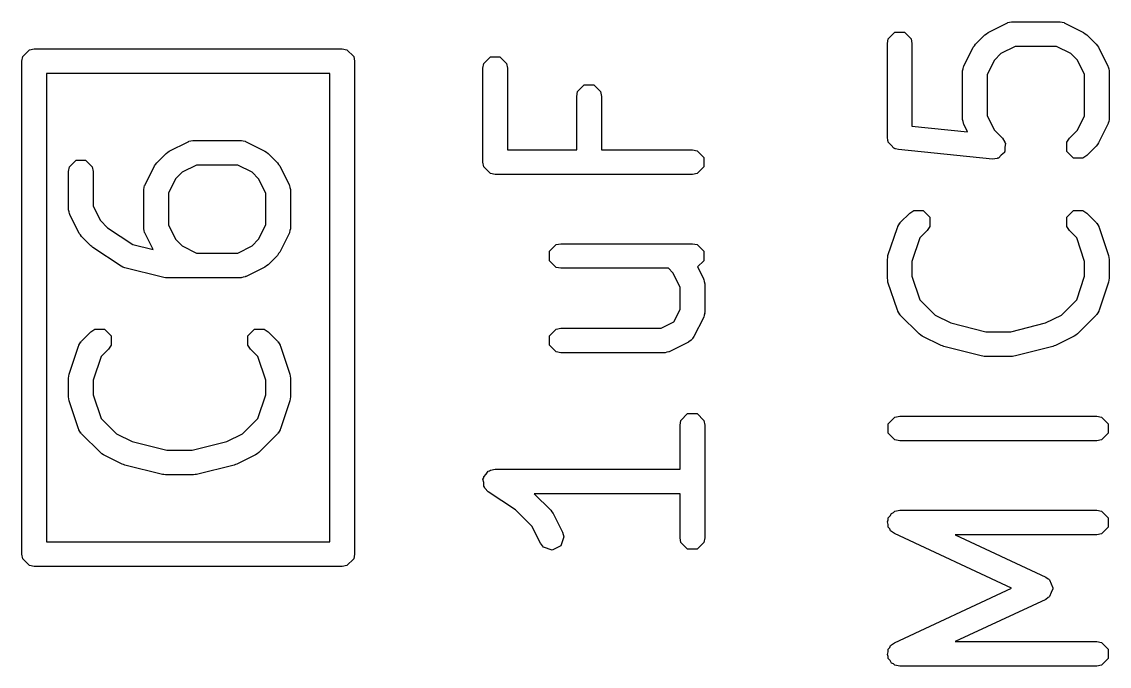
# Model space of a CAD drawing. Header units: inches. Extents: x -1.73 to 1.98, y -0.03 to 4.65.
# Drawn here: x 0.9026 to 1.0762, y 3.3936 to 3.4965 of the extents above; entities that cross this region are included whole.
import ezdxf

# ---------------------------------------------------------------- set-up
doc = ezdxf.new("R2010")
doc.units = ezdxf.units.IN
doc.header["$MEASUREMENT"] = 0
doc.layers.add('BLACK', color=250, linetype='CONTINUOUS')

msp = doc.modelspace()

# ---------------------------------------------------------------- linework, layer by layer
at = {"layer": 'BLACK', "linetype": 'CONTINUOUS'}
for p, q in [((1.05686, 3.49484), (1.05986, 3.49634)), ((1.05986, 3.49634), (1.05996, 3.49636)), ((1.05996, 3.49636), (1.05999, 3.4964)), ((1.05999, 3.4964), (1.0603, 3.49646)), ((1.0603, 3.49646), (1.0606, 3.49654)), ((1.0606, 3.49654), (1.06065, 3.49653)), ((1.06065, 3.49653), (1.06074, 3.49655)), ((1.06074, 3.49655), (1.06824, 3.49655)), ((1.06824, 3.49655), (1.06834, 3.49653)), ((1.06834, 3.49653), (1.06838, 3.49654)), ((1.06838, 3.49654), (1.06869, 3.49646)), ((1.06869, 3.49646), (1.069, 3.4964)), ((1.069, 3.4964), (1.06903, 3.49636)), ((1.06903, 3.49636), (1.06912, 3.49634)), ((1.06912, 3.49634), (1.07212, 3.49484)), ((1.04093, 3.49383), (1.04199, 3.4949)), ((1.04199, 3.4949), (1.0435, 3.4949)), ((1.0435, 3.4949), (1.04456, 3.49383)), ((1.05485, 3.49297), (1.05635, 3.49447)), ((1.05635, 3.49447), (1.05661, 3.49464)), ((1.05661, 3.49464), (1.05686, 3.49484)), ((1.07212, 3.49484), (1.07237, 3.49464)), ((1.07237, 3.49464), (1.07263, 3.49447)), ((1.07263, 3.49447), (1.07413, 3.49297)), ((0.90377, 3.49207), (0.90453, 3.49222)), ((0.90453, 3.49222), (0.95374, 3.49222)), ((0.95374, 3.49222), (0.95449, 3.49207)), ((1.04078, 3.49308), (1.04093, 3.49383)), ((1.04078, 3.47808), (1.04078, 3.49308)), ((1.04456, 3.49383), (1.04471, 3.49308)), ((1.04471, 3.49308), (1.04471, 3.47986)), ((1.05298, 3.48946), (1.05448, 3.49246)), ((1.05448, 3.49246), (1.05468, 3.49271)), ((1.05468, 3.49271), (1.05485, 3.49297)), ((1.06121, 3.49261), (1.05891, 3.49146)), ((1.06778, 3.49261), (1.06121, 3.49261)), ((1.07008, 3.49146), (1.06778, 3.49261)), ((1.07413, 3.49297), (1.07431, 3.49271)), ((1.07431, 3.49271), (1.0745, 3.49246)), ((1.0745, 3.49246), (1.076, 3.48946)), ((0.90256, 3.49026), (0.90271, 3.49101)), ((0.90271, 3.49101), (0.90377, 3.49207)), ((0.95449, 3.49207), (0.95556, 3.49101)), ((0.95556, 3.49101), (0.95571, 3.49026)), ((0.97633, 3.48988), (0.97739, 3.49095)), ((0.97739, 3.49095), (0.9789, 3.49095)), ((0.9789, 3.49095), (0.97996, 3.48988)), ((1.05786, 3.49041), (1.05671, 3.48811)), ((1.05891, 3.49146), (1.05786, 3.49041)), ((1.07112, 3.49041), (1.07008, 3.49146)), ((1.07227, 3.48811), (1.07112, 3.49041)), ((0.90256, 3.41152), (0.90256, 3.49026)), ((0.95571, 3.49026), (0.95571, 3.41152)), ((0.97618, 3.48913), (0.97633, 3.48988)), ((0.97618, 3.47413), (0.97618, 3.48913)), ((0.97996, 3.48988), (0.98011, 3.48913)), ((0.98011, 3.48913), (0.98011, 3.4761)), ((1.05278, 3.48872), (1.05286, 3.48902)), ((1.05279, 3.48867), (1.05278, 3.48872)), ((1.05278, 3.48858), (1.05279, 3.48867)), ((1.05286, 3.48902), (1.05292, 3.48933)), ((1.05292, 3.48933), (1.05296, 3.48936)), ((1.05296, 3.48936), (1.05298, 3.48946)), ((1.076, 3.48946), (1.07603, 3.48936)), ((1.07603, 3.48936), (1.07606, 3.48933)), ((1.07606, 3.48933), (1.07612, 3.48902)), ((1.07612, 3.48902), (1.0762, 3.48872)), ((1.0762, 3.48872), (1.07619, 3.48867)), ((1.07619, 3.48867), (1.07621, 3.48858)), ((0.9065, 3.48829), (0.9065, 3.41348)), ((0.95177, 3.48829), (0.9065, 3.48829)), ((0.95177, 3.41348), (0.95177, 3.48829)), ((1.05278, 3.48108), (1.05278, 3.48858)), ((1.05671, 3.48811), (1.05671, 3.48154)), ((1.07227, 3.48154), (1.07227, 3.48811)), ((1.07621, 3.48858), (1.07621, 3.48108)), ((0.99118, 3.48463), (0.99132, 3.48538)), ((0.99132, 3.48538), (0.99239, 3.48645)), ((0.99239, 3.48645), (0.9939, 3.48645)), ((0.9939, 3.48645), (0.99496, 3.48538)), ((0.99496, 3.48538), (0.99511, 3.48463)), ((0.99118, 3.4761), (0.99118, 3.48463)), ((0.99511, 3.48463), (0.99511, 3.4761)), ((1.05279, 3.48098), (1.05278, 3.48108)), ((1.05278, 3.48094), (1.05279, 3.48098)), ((1.05286, 3.48064), (1.05278, 3.48094)), ((1.05292, 3.48033), (1.05286, 3.48064)), ((1.05296, 3.48029), (1.05292, 3.48033)), ((1.05298, 3.4802), (1.05296, 3.48029)), ((1.0536, 3.47897), (1.05298, 3.4802)), ((1.05671, 3.48154), (1.05786, 3.47925)), ((1.07112, 3.47925), (1.07227, 3.48154)), ((1.076, 3.4802), (1.0745, 3.4772)), ((1.07603, 3.48029), (1.076, 3.4802)), ((1.07606, 3.48033), (1.07603, 3.48029)), ((1.07612, 3.48064), (1.07606, 3.48033)), ((1.0762, 3.48094), (1.07612, 3.48064)), ((1.07621, 3.48108), (1.07619, 3.48098)), ((1.07619, 3.48098), (1.0762, 3.48094)), ((1.04471, 3.47986), (1.0536, 3.47897)), ((1.05786, 3.47925), (1.05914, 3.47797)), ((1.06985, 3.47797), (1.07112, 3.47925)), ((0.92612, 3.47589), (0.92912, 3.47739)), ((0.92912, 3.47739), (0.92922, 3.47742)), ((0.92922, 3.47742), (0.92925, 3.47745)), ((0.92925, 3.47745), (0.92956, 3.47751)), ((0.92956, 3.47751), (0.92986, 3.4776)), ((0.92986, 3.4776), (0.9299, 3.47758)), ((0.9299, 3.47758), (0.93, 3.4776)), ((0.93, 3.4776), (0.9375, 3.4776)), ((0.9375, 3.4776), (0.9376, 3.47758)), ((0.9376, 3.47758), (0.93764, 3.4776)), ((0.93764, 3.4776), (0.93794, 3.47751)), ((0.93794, 3.47751), (0.93825, 3.47745)), ((0.93825, 3.47745), (0.93829, 3.47742)), ((0.93829, 3.47742), (0.93838, 3.47739)), ((0.93838, 3.47739), (0.94138, 3.47589)), ((1.04087, 3.47761), (1.04078, 3.47808)), ((1.04086, 3.47751), (1.04087, 3.47761)), ((1.0409, 3.47746), (1.04086, 3.47751)), ((1.04093, 3.47733), (1.0409, 3.47746)), ((1.04139, 3.47686), (1.04093, 3.47733)), ((1.04181, 3.47634), (1.04139, 3.47686)), ((1.05914, 3.47797), (1.05956, 3.47733)), ((1.05956, 3.47733), (1.05956, 3.47723)), ((1.05956, 3.47723), (1.05963, 3.47715)), ((1.05963, 3.47715), (1.05956, 3.47649)), ((1.05956, 3.47649), (1.05956, 3.47583)), ((1.06942, 3.47733), (1.06985, 3.47797)), ((1.06942, 3.47583), (1.06942, 3.47733)), ((1.07413, 3.47669), (1.07263, 3.47519)), ((1.07431, 3.47695), (1.07413, 3.47669)), ((1.0745, 3.4772), (1.07431, 3.47695)), ((0.92411, 3.47403), (0.92561, 3.47552)), ((0.92561, 3.47552), (0.92587, 3.4757)), ((0.92587, 3.4757), (0.92612, 3.47589)), ((0.94138, 3.47589), (0.94163, 3.4757)), ((0.94163, 3.4757), (0.94189, 3.47552)), ((0.94189, 3.47552), (0.94339, 3.47403)), ((0.98011, 3.4761), (0.99118, 3.4761)), ((0.99511, 3.4761), (1.00964, 3.4761)), ((1.00964, 3.4761), (1.01039, 3.47595)), ((1.01039, 3.47595), (1.01146, 3.47489)), ((1.01146, 3.47489), (1.01146, 3.47338)), ((1.04195, 3.4763), (1.04181, 3.47634)), ((1.04199, 3.47626), (1.04195, 3.4763)), ((1.04209, 3.47626), (1.04199, 3.47626)), ((1.04255, 3.47612), (1.04209, 3.47626)), ((1.05755, 3.47462), (1.04255, 3.47612)), ((1.05839, 3.47476), (1.05831, 3.47469)), ((1.0585, 3.47476), (1.05839, 3.47476)), ((1.05896, 3.47523), (1.0585, 3.47476)), ((1.05948, 3.47565), (1.05896, 3.47523)), ((1.05949, 3.47575), (1.05948, 3.47565)), ((1.05956, 3.47583), (1.05949, 3.47575)), ((1.07049, 3.47476), (1.06942, 3.47583)), ((1.07199, 3.47476), (1.07049, 3.47476)), ((1.07263, 3.47519), (1.07199, 3.47476)), ((0.91004, 3.47263), (0.91019, 3.47339)), ((0.91019, 3.47339), (0.91125, 3.47445)), ((0.91125, 3.47445), (0.91276, 3.47445)), ((0.91276, 3.47445), (0.91382, 3.47339)), ((0.91382, 3.47339), (0.91397, 3.47263)), ((0.92224, 3.47051), (0.92374, 3.47351)), ((0.92374, 3.47351), (0.92393, 3.47376)), ((0.92393, 3.47376), (0.92411, 3.47403)), ((0.93047, 3.47366), (0.92817, 3.47252)), ((0.93704, 3.47366), (0.93047, 3.47366)), ((0.93933, 3.47252), (0.93704, 3.47366)), ((0.94339, 3.47403), (0.94357, 3.47376)), ((0.94357, 3.47376), (0.94376, 3.47351)), ((0.94376, 3.47351), (0.94526, 3.47051)), ((0.97633, 3.47338), (0.97618, 3.47413)), ((0.97739, 3.47231), (0.97633, 3.47338)), ((1.01146, 3.47338), (1.01039, 3.47231)), ((1.05831, 3.47469), (1.05755, 3.47462)), ((0.91004, 3.46663), (0.91004, 3.47263)), ((0.91397, 3.47263), (0.91397, 3.4671)), ((0.92712, 3.47147), (0.92597, 3.46917)), ((0.92817, 3.47252), (0.92712, 3.47147)), ((0.94038, 3.47147), (0.93933, 3.47252)), ((0.94153, 3.46917), (0.94038, 3.47147)), ((0.97815, 3.47216), (0.97739, 3.47231)), ((1.00964, 3.47216), (0.97815, 3.47216)), ((1.01039, 3.47231), (1.00964, 3.47216)), ((0.92203, 3.46963), (0.92205, 3.46973)), ((0.92203, 3.46363), (0.92203, 3.46963)), ((0.92204, 3.46977), (0.92212, 3.47008)), ((0.92205, 3.46973), (0.92204, 3.46977)), ((0.92212, 3.47008), (0.92218, 3.47039)), ((0.92218, 3.47039), (0.92222, 3.47042)), ((0.92222, 3.47042), (0.92224, 3.47051)), ((0.94526, 3.47051), (0.94529, 3.47042)), ((0.94529, 3.47042), (0.94532, 3.47039)), ((0.94532, 3.47039), (0.94538, 3.47008)), ((0.94538, 3.47008), (0.94546, 3.46977)), ((0.94546, 3.46977), (0.94545, 3.46973)), ((0.94545, 3.46973), (0.94547, 3.46963)), ((0.94547, 3.46963), (0.94547, 3.46363)), ((0.92597, 3.46917), (0.92597, 3.4641)), ((0.94153, 3.4641), (0.94153, 3.46917)), ((0.91005, 3.46654), (0.91004, 3.46663)), ((0.91004, 3.46649), (0.91005, 3.46654)), ((0.91012, 3.46619), (0.91004, 3.46649)), ((0.91019, 3.46588), (0.91012, 3.46619)), ((0.91397, 3.4671), (0.91512, 3.4648)), ((1.04435, 3.46597), (1.04499, 3.4664)), ((1.04499, 3.4664), (1.0465, 3.4664)), ((1.0465, 3.4664), (1.04756, 3.46533)), ((1.06942, 3.46533), (1.07049, 3.4664)), ((1.07049, 3.4664), (1.07199, 3.4664)), ((1.07199, 3.4664), (1.07263, 3.46597)), ((0.91022, 3.46585), (0.91019, 3.46588)), ((0.91024, 3.46575), (0.91022, 3.46585)), ((0.91174, 3.46275), (0.91024, 3.46575)), ((0.91512, 3.4648), (0.91626, 3.46366)), ((1.0426, 3.4641), (1.04276, 3.46437)), ((1.04276, 3.46437), (1.0428, 3.46439)), ((1.0428, 3.46439), (1.04285, 3.46447)), ((1.04285, 3.46447), (1.04435, 3.46597)), ((1.04756, 3.46533), (1.04756, 3.46383)), ((1.06942, 3.46383), (1.06942, 3.46533)), ((1.07263, 3.46597), (1.07413, 3.46447)), ((1.07413, 3.46447), (1.07419, 3.46439)), ((1.07419, 3.46439), (1.07423, 3.46437)), ((1.07423, 3.46437), (1.07438, 3.4641)), ((0.91194, 3.4625), (0.91174, 3.46275)), ((0.91626, 3.46366), (0.92031, 3.46096)), ((0.92205, 3.46354), (0.92203, 3.46363)), ((0.92204, 3.46349), (0.92205, 3.46354)), ((0.92212, 3.46319), (0.92204, 3.46349)), ((0.92218, 3.46288), (0.92212, 3.46319)), ((0.92222, 3.46285), (0.92218, 3.46288)), ((0.92224, 3.46275), (0.92222, 3.46285)), ((0.92354, 3.46015), (0.92224, 3.46275)), ((0.92597, 3.4641), (0.92712, 3.4618)), ((0.94038, 3.4618), (0.94153, 3.4641)), ((0.94526, 3.46275), (0.94376, 3.45975)), ((0.94529, 3.46285), (0.94526, 3.46275)), ((0.94532, 3.46288), (0.94529, 3.46285)), ((0.94538, 3.46319), (0.94532, 3.46288)), ((0.94546, 3.46349), (0.94538, 3.46319)), ((0.94547, 3.46363), (0.94545, 3.46354)), ((0.94545, 3.46354), (0.94546, 3.46349)), ((1.04088, 3.4592), (1.04238, 3.4637)), ((1.04238, 3.4637), (1.04243, 3.46379)), ((1.04243, 3.46383), (1.0426, 3.4641)), ((1.04243, 3.46379), (1.04243, 3.46383)), ((1.04714, 3.46319), (1.04597, 3.46202)), ((1.04756, 3.46383), (1.04714, 3.46319)), ((1.06985, 3.46319), (1.06942, 3.46383)), ((1.07102, 3.46202), (1.06985, 3.46319)), ((1.07438, 3.4641), (1.07456, 3.46383)), ((1.07456, 3.46383), (1.07456, 3.46379)), ((1.07456, 3.46379), (1.07461, 3.4637)), ((1.07461, 3.4637), (1.07611, 3.4592)), ((0.91211, 3.46224), (0.91194, 3.4625)), ((0.91361, 3.46074), (0.91211, 3.46224)), ((0.92031, 3.46096), (0.92354, 3.46015)), ((0.92712, 3.4618), (0.92817, 3.46075)), ((0.93933, 3.46075), (0.94038, 3.4618)), ((0.98683, 3.45989), (0.98789, 3.46095)), ((0.98789, 3.46095), (0.98864, 3.4611)), ((0.98864, 3.4611), (1.00964, 3.4611)), ((1.00964, 3.4611), (1.01039, 3.46095)), ((1.01039, 3.46095), (1.01146, 3.45989)), ((1.04597, 3.46202), (1.04471, 3.45826)), ((1.07227, 3.45826), (1.07102, 3.46202)), ((0.91377, 3.46063), (0.91361, 3.46074)), ((0.91391, 3.4605), (0.91377, 3.46063)), ((0.91841, 3.4575), (0.91391, 3.4605)), ((0.92817, 3.46075), (0.93047, 3.4596)), ((0.93047, 3.4596), (0.93704, 3.4596)), ((0.93704, 3.4596), (0.93933, 3.46075)), ((0.94339, 3.45924), (0.94189, 3.45774)), ((0.94357, 3.45951), (0.94339, 3.45924)), ((0.94376, 3.45975), (0.94357, 3.45951)), ((0.98683, 3.45838), (0.98683, 3.45989)), ((1.01146, 3.45989), (1.01146, 3.45838)), ((1.04084, 3.45889), (1.04088, 3.4592)), ((1.07611, 3.4592), (1.07615, 3.45889)), ((0.91872, 3.45737), (0.91841, 3.4575)), ((0.94163, 3.45757), (0.94138, 3.45737)), ((0.94189, 3.45774), (0.94163, 3.45757)), ((0.98789, 3.45732), (0.98683, 3.45838)), ((1.01146, 3.45838), (1.01047, 3.45739)), ((1.01047, 3.45739), (1.0114, 3.45552)), ((1.04078, 3.45858), (1.04084, 3.45889)), ((1.04078, 3.45558), (1.04078, 3.45858)), ((1.04471, 3.45826), (1.04471, 3.4559)), ((1.07227, 3.4559), (1.07227, 3.45826)), ((1.07615, 3.45889), (1.07621, 3.45858)), ((1.07621, 3.45858), (1.07621, 3.45558)), ((0.91903, 3.45723), (0.91872, 3.45737)), ((0.92502, 3.45573), (0.91903, 3.45723)), ((0.92527, 3.45571), (0.92502, 3.45573)), ((0.9255, 3.45567), (0.92527, 3.45571)), ((0.9375, 3.45567), (0.9255, 3.45567)), ((0.9376, 3.45569), (0.9375, 3.45567)), ((0.93764, 3.45567), (0.9376, 3.45569)), ((0.93794, 3.45575), (0.93764, 3.45567)), ((0.93825, 3.45582), (0.93794, 3.45575)), ((0.93829, 3.45585), (0.93825, 3.45582)), ((0.93838, 3.45587), (0.93829, 3.45585)), ((0.94138, 3.45737), (0.93838, 3.45587)), ((0.98864, 3.45717), (0.98789, 3.45732)), ((1.00583, 3.45717), (0.98864, 3.45717)), ((1.00652, 3.45647), (1.00583, 3.45717)), ((1.00767, 3.45417), (1.00652, 3.45647)), ((1.04471, 3.4559), (1.04597, 3.45215)), ((1.07102, 3.45215), (1.07227, 3.4559)), ((1.00767, 3.4506), (1.00767, 3.45417)), ((1.0114, 3.45552), (1.01143, 3.45542)), ((1.01143, 3.45542), (1.01146, 3.45539)), ((1.01146, 3.45539), (1.01152, 3.45508)), ((1.01152, 3.45508), (1.01161, 3.45477)), ((1.01161, 3.45477), (1.01159, 3.45473)), ((1.01159, 3.45473), (1.01161, 3.45464)), ((1.01161, 3.45464), (1.01161, 3.45014)), ((1.04084, 3.45527), (1.04078, 3.45558)), ((1.04088, 3.45496), (1.04084, 3.45527)), ((1.04238, 3.45046), (1.04088, 3.45496)), ((1.07611, 3.45496), (1.07461, 3.45046)), ((1.07615, 3.45527), (1.07611, 3.45496)), ((1.07621, 3.45558), (1.07615, 3.45527)), ((1.00667, 3.4486), (1.00767, 3.4506)), ((1.04243, 3.45037), (1.04238, 3.45046)), ((1.04597, 3.45215), (1.04841, 3.4497)), ((1.06858, 3.4497), (1.07102, 3.45215)), ((1.07461, 3.45046), (1.07456, 3.45037)), ((1.0114, 3.44926), (1.0099, 3.44626)), ((1.01143, 3.44935), (1.0114, 3.44926)), ((1.01146, 3.44938), (1.01143, 3.44935)), ((1.01152, 3.44969), (1.01146, 3.44938)), ((1.01161, 3.45), (1.01152, 3.44969)), ((1.01161, 3.45014), (1.01159, 3.45004)), ((1.01159, 3.45004), (1.01161, 3.45)), ((1.04243, 3.45033), (1.04243, 3.45037)), ((1.0426, 3.45007), (1.04243, 3.45033)), ((1.04276, 3.44979), (1.0426, 3.45007)), ((1.0428, 3.44977), (1.04276, 3.44979)), ((1.04285, 3.44969), (1.0428, 3.44977)), ((1.04585, 3.44669), (1.04285, 3.44969)), ((1.04841, 3.4497), (1.05093, 3.44844)), ((1.06605, 3.44844), (1.06858, 3.4497)), ((1.07413, 3.44969), (1.07113, 3.44669)), ((1.07419, 3.44977), (1.07413, 3.44969)), ((1.07423, 3.44979), (1.07419, 3.44977)), ((1.07438, 3.45007), (1.07423, 3.44979)), ((1.07456, 3.45033), (1.07438, 3.45007)), ((1.07456, 3.45037), (1.07456, 3.45033)), ((0.91211, 3.44553), (0.91361, 3.44703)), ((0.91361, 3.44703), (0.91425, 3.44746)), ((0.91425, 3.44746), (0.91576, 3.44746)), ((0.91576, 3.44746), (0.91682, 3.44639)), ((0.93868, 3.44639), (0.93975, 3.44746)), ((0.93975, 3.44746), (0.94125, 3.44746)), ((0.94125, 3.44746), (0.94189, 3.44703)), ((0.94189, 3.44703), (0.94339, 3.44553)), ((0.98683, 3.44639), (0.98789, 3.44746)), ((0.98789, 3.44746), (0.98864, 3.44761)), ((0.98864, 3.44761), (1.00468, 3.44761)), ((1.00468, 3.44761), (1.00667, 3.4486)), ((1.05093, 3.44844), (1.05649, 3.44705)), ((1.05649, 3.44705), (1.0605, 3.44705)), ((1.0605, 3.44705), (1.06605, 3.44844)), ((0.91186, 3.44515), (0.91202, 3.44543)), ((0.91202, 3.44543), (0.91206, 3.44545)), ((0.91206, 3.44545), (0.91211, 3.44553)), ((0.91682, 3.44639), (0.91682, 3.44488)), ((0.93868, 3.44488), (0.93868, 3.44639)), ((0.94339, 3.44553), (0.94345, 3.44545)), ((0.94345, 3.44545), (0.94349, 3.44543)), ((0.94349, 3.44543), (0.94364, 3.44515)), ((0.98683, 3.44488), (0.98683, 3.44639)), ((1.00902, 3.44538), (1.00602, 3.44388)), ((1.00933, 3.44562), (1.00902, 3.44538)), ((1.00943, 3.44565), (1.00933, 3.44562)), ((1.00952, 3.44576), (1.00943, 3.44565)), ((1.00963, 3.44585), (1.00952, 3.44576)), ((1.00966, 3.44595), (1.00963, 3.44585)), ((1.0099, 3.44626), (1.00966, 3.44595)), ((1.04611, 3.44652), (1.04585, 3.44669)), ((1.04636, 3.44632), (1.04611, 3.44652)), ((1.04936, 3.44482), (1.04636, 3.44632)), ((1.07062, 3.44632), (1.06762, 3.44482)), ((1.07087, 3.44652), (1.07062, 3.44632)), ((1.07113, 3.44669), (1.07087, 3.44652)), ((0.91014, 3.44026), (0.91164, 3.44476)), ((0.91164, 3.44476), (0.91168, 3.44484)), ((0.91168, 3.44489), (0.91186, 3.44515)), ((0.91168, 3.44484), (0.91168, 3.44489)), ((0.9164, 3.44424), (0.91522, 3.44307)), ((0.91682, 3.44488), (0.9164, 3.44424)), ((0.93911, 3.44424), (0.93868, 3.44488)), ((0.94028, 3.44307), (0.93911, 3.44424)), ((0.94364, 3.44515), (0.94382, 3.44489)), ((0.94382, 3.44489), (0.94382, 3.44484)), ((0.94382, 3.44484), (0.94387, 3.44476)), ((0.94387, 3.44476), (0.94537, 3.44026)), ((0.98789, 3.44382), (0.98683, 3.44488)), ((0.98864, 3.44367), (0.98789, 3.44382)), ((1.00514, 3.44367), (0.98864, 3.44367)), ((1.00524, 3.44369), (1.00514, 3.44367)), ((1.00528, 3.44367), (1.00524, 3.44369)), ((1.00559, 3.44376), (1.00528, 3.44367)), ((1.0059, 3.44382), (1.00559, 3.44376)), ((1.00593, 3.44385), (1.0059, 3.44382)), ((1.00602, 3.44388), (1.00593, 3.44385)), ((1.04957, 3.44477), (1.04936, 3.44482)), ((1.04977, 3.44467), (1.04957, 3.44477)), ((1.05577, 3.44317), (1.04977, 3.44467)), ((1.06722, 3.44467), (1.06122, 3.44317)), ((1.06741, 3.44477), (1.06722, 3.44467)), ((1.06762, 3.44482), (1.06741, 3.44477)), ((0.91522, 3.44307), (0.91397, 3.43932)), ((0.94153, 3.43932), (0.94028, 3.44307)), ((1.05601, 3.44316), (1.05577, 3.44317)), ((1.05624, 3.44311), (1.05601, 3.44316)), ((1.06074, 3.44311), (1.05624, 3.44311)), ((1.06098, 3.44316), (1.06074, 3.44311)), ((1.06122, 3.44317), (1.06098, 3.44316)), ((0.9101, 3.43995), (0.91014, 3.44026)), ((0.94537, 3.44026), (0.94541, 3.43995)), ((0.91004, 3.43964), (0.9101, 3.43995)), ((0.91004, 3.43664), (0.91004, 3.43964)), ((0.91397, 3.43932), (0.91397, 3.43696)), ((0.94153, 3.43696), (0.94153, 3.43932)), ((0.94541, 3.43995), (0.94547, 3.43964)), ((0.94547, 3.43964), (0.94547, 3.43664)), ((0.9101, 3.43633), (0.91004, 3.43664)), ((0.91397, 3.43696), (0.91522, 3.4332)), ((0.94028, 3.4332), (0.94153, 3.43696)), ((0.94547, 3.43664), (0.94541, 3.43633)), ((0.91014, 3.43602), (0.9101, 3.43633)), ((0.91164, 3.43152), (0.91014, 3.43602)), ((0.94537, 3.43602), (0.94387, 3.43152)), ((0.94541, 3.43633), (0.94537, 3.43602)), ((0.91522, 3.4332), (0.91767, 3.43076)), ((0.93783, 3.43076), (0.94028, 3.4332)), ((1.00782, 3.43289), (1.00889, 3.43396)), ((1.00889, 3.43396), (1.01039, 3.43396)), ((1.01039, 3.43396), (1.01146, 3.43289)), ((1.04093, 3.43234), (1.04199, 3.4334)), ((1.04199, 3.4334), (1.04275, 3.43355)), ((1.04275, 3.43355), (1.07424, 3.43355)), ((1.07424, 3.43355), (1.07499, 3.4334)), ((1.07499, 3.4334), (1.07606, 3.43234)), ((0.91168, 3.43143), (0.91164, 3.43152)), ((0.91168, 3.43138), (0.91168, 3.43143)), ((0.91186, 3.43112), (0.91168, 3.43138)), ((0.94382, 3.43138), (0.94364, 3.43112)), ((0.94387, 3.43152), (0.94382, 3.43143)), ((0.94382, 3.43143), (0.94382, 3.43138)), ((1.00767, 3.43214), (1.00782, 3.43289)), ((1.00767, 3.42511), (1.00767, 3.43214)), ((1.01146, 3.43289), (1.01161, 3.43214)), ((1.01161, 3.43214), (1.01161, 3.41414)), ((1.04093, 3.43083), (1.04093, 3.43234)), ((1.07606, 3.43234), (1.07606, 3.43083)), ((0.91202, 3.43085), (0.91186, 3.43112)), ((0.91206, 3.43083), (0.91202, 3.43085)), ((0.91211, 3.43075), (0.91206, 3.43083)), ((0.91511, 3.42775), (0.91211, 3.43075)), ((0.91767, 3.43076), (0.92019, 3.4295)), ((0.93531, 3.4295), (0.93783, 3.43076)), ((0.94339, 3.43075), (0.94039, 3.42775)), ((0.94345, 3.43083), (0.94339, 3.43075)), ((0.94349, 3.43085), (0.94345, 3.43083)), ((0.94364, 3.43112), (0.94349, 3.43085)), ((1.04199, 3.42977), (1.04093, 3.43083)), ((1.04275, 3.42962), (1.04199, 3.42977)), ((1.07424, 3.42962), (1.04275, 3.42962)), ((1.07499, 3.42977), (1.07424, 3.42962)), ((1.07606, 3.43083), (1.07499, 3.42977)), ((0.92019, 3.4295), (0.92574, 3.42811)), ((0.92574, 3.42811), (0.92976, 3.42811)), ((0.92976, 3.42811), (0.93531, 3.4295)), ((0.91537, 3.42757), (0.91511, 3.42775)), ((0.91562, 3.42738), (0.91537, 3.42757)), ((0.91862, 3.42588), (0.91562, 3.42738)), ((0.93988, 3.42738), (0.93688, 3.42588)), ((0.94013, 3.42757), (0.93988, 3.42738)), ((0.94039, 3.42775), (0.94013, 3.42757)), ((0.91883, 3.42582), (0.91862, 3.42588)), ((0.91903, 3.42573), (0.91883, 3.42582)), ((0.92502, 3.42423), (0.91903, 3.42573)), ((0.93648, 3.42573), (0.93048, 3.42423)), ((0.93667, 3.42582), (0.93648, 3.42573)), ((0.93688, 3.42588), (0.93667, 3.42582)), ((0.97673, 3.4243), (0.97705, 3.42477)), ((0.97705, 3.42477), (0.97725, 3.42481)), ((0.97725, 3.42481), (0.97739, 3.42496)), ((0.97739, 3.42496), (0.97815, 3.42511)), ((0.97815, 3.42511), (1.00767, 3.42511)), ((0.92527, 3.42422), (0.92502, 3.42423)), ((0.9255, 3.42417), (0.92527, 3.42422)), ((0.93, 3.42417), (0.9255, 3.42417)), ((0.93024, 3.42422), (0.93, 3.42417)), ((0.93048, 3.42423), (0.93024, 3.42422)), ((0.97621, 3.42352), (0.97633, 3.42369)), ((0.97633, 3.42296), (0.97621, 3.42352)), ((0.97633, 3.42389), (0.97673, 3.4243)), ((0.97633, 3.42369), (0.97633, 3.42389)), ((0.97633, 3.42239), (0.97633, 3.42296)), ((0.97647, 3.42224), (0.97633, 3.42239)), ((0.97651, 3.42204), (0.97647, 3.42224)), ((0.97705, 3.4215), (0.97651, 3.42204)), ((0.98139, 3.41861), (0.97705, 3.4215)), ((1.00767, 3.42117), (0.9844, 3.42117)), ((0.9844, 3.42117), (0.98704, 3.41853)), ((1.00767, 3.41414), (1.00767, 3.42117)), ((0.98403, 3.41597), (0.98139, 3.41861)), ((0.98704, 3.41853), (0.98721, 3.41827)), ((0.98721, 3.41827), (0.98741, 3.41802)), ((0.98741, 3.41802), (0.98891, 3.41502)), ((1.04093, 3.41734), (1.04123, 3.41765)), ((1.04123, 3.41765), (1.04142, 3.41804)), ((1.04142, 3.41804), (1.04174, 3.41816)), ((1.04174, 3.41816), (1.04199, 3.41841)), ((1.04199, 3.41841), (1.04275, 3.41856)), ((1.04275, 3.41856), (1.07424, 3.41856)), ((1.07424, 3.41856), (1.07499, 3.41841)), ((1.07499, 3.41841), (1.07606, 3.41734)), ((0.98538, 3.41326), (0.98403, 3.41597)), ((1.04078, 3.41667), (1.04093, 3.41699)), ((1.04093, 3.41627), (1.04078, 3.41667)), ((1.04093, 3.41699), (1.04093, 3.41734)), ((1.04093, 3.41583), (1.04093, 3.41627)), ((1.04117, 3.41559), (1.04093, 3.41583)), ((1.07606, 3.41583), (1.07499, 3.41477)), ((1.07606, 3.41734), (1.07606, 3.41583)), ((0.98911, 3.41428), (0.98863, 3.41285)), ((0.98891, 3.41502), (0.98911, 3.41428)), ((1.00782, 3.41339), (1.00767, 3.41414)), ((1.01161, 3.41414), (1.01146, 3.41339)), ((1.04129, 3.41526), (1.04117, 3.41559)), ((1.04191, 3.4148), (1.04129, 3.41526)), ((1.06059, 3.40609), (1.04191, 3.4148)), ((1.07424, 3.41462), (1.05162, 3.41462)), ((1.05162, 3.41462), (1.06607, 3.40787)), ((1.07499, 3.41477), (1.07424, 3.41462)), ((0.9065, 3.41348), (0.95177, 3.41348)), ((0.98585, 3.41265), (0.98538, 3.41326)), ((0.98728, 3.41218), (0.98585, 3.41265)), ((0.98863, 3.41285), (0.98728, 3.41218)), ((1.00889, 3.41232), (1.00782, 3.41339)), ((1.01039, 3.41232), (1.00889, 3.41232)), ((1.01146, 3.41339), (1.01039, 3.41232)), ((0.90271, 3.41076), (0.90256, 3.41152)), ((0.90377, 3.4097), (0.90271, 3.41076)), ((0.95556, 3.41076), (0.95449, 3.4097)), ((0.95571, 3.41152), (0.95556, 3.41076)), ((0.90453, 3.40955), (0.90377, 3.4097)), ((0.95374, 3.40955), (0.90453, 3.40955)), ((0.95449, 3.4097), (0.95374, 3.40955)), ((1.06607, 3.40787), (1.06648, 3.40757)), ((1.06648, 3.40757), (1.06657, 3.40754)), ((1.06657, 3.40754), (1.06659, 3.40749)), ((1.06659, 3.40749), (1.06669, 3.40742)), ((1.06669, 3.40742), (1.06692, 3.40679)), ((1.04191, 3.39737), (1.06059, 3.40609)), ((1.06692, 3.40539), (1.06669, 3.40476)), ((1.06692, 3.40679), (1.06721, 3.40617)), ((1.06721, 3.406), (1.06692, 3.40539)), ((1.06721, 3.40617), (1.06718, 3.40609)), ((1.06718, 3.40609), (1.06721, 3.406)), ((1.06607, 3.4043), (1.05162, 3.39756)), ((1.06648, 3.4046), (1.06607, 3.4043)), ((1.06657, 3.40464), (1.06648, 3.4046)), ((1.06659, 3.40469), (1.06657, 3.40464)), ((1.06669, 3.40476), (1.06659, 3.40469)), ((1.04117, 3.39659), (1.04129, 3.39692)), ((1.04129, 3.39692), (1.04191, 3.39737)), ((1.05162, 3.39756), (1.07424, 3.39756)), ((1.07424, 3.39756), (1.07499, 3.39741)), ((1.07499, 3.39741), (1.07606, 3.39634)), ((1.04078, 3.3955), (1.04093, 3.39591)), ((1.04093, 3.39519), (1.04078, 3.3955)), ((1.04093, 3.39634), (1.04117, 3.39659)), ((1.04093, 3.39591), (1.04093, 3.39634)), ((1.04093, 3.39484), (1.04093, 3.39519)), ((1.07606, 3.39634), (1.07606, 3.39484)), ((1.04123, 3.39453), (1.04093, 3.39484)), ((1.04142, 3.39414), (1.04123, 3.39453)), ((1.04174, 3.39402), (1.04142, 3.39414)), ((1.04199, 3.39377), (1.04174, 3.39402)), ((1.04275, 3.39362), (1.04199, 3.39377)), ((1.07424, 3.39362), (1.04275, 3.39362)), ((1.07499, 3.39377), (1.07424, 3.39362)), ((1.07606, 3.39484), (1.07499, 3.39377))]:
    msp.add_line(p, q, dxfattribs=at)

doc.saveas('drawing.dxf')
